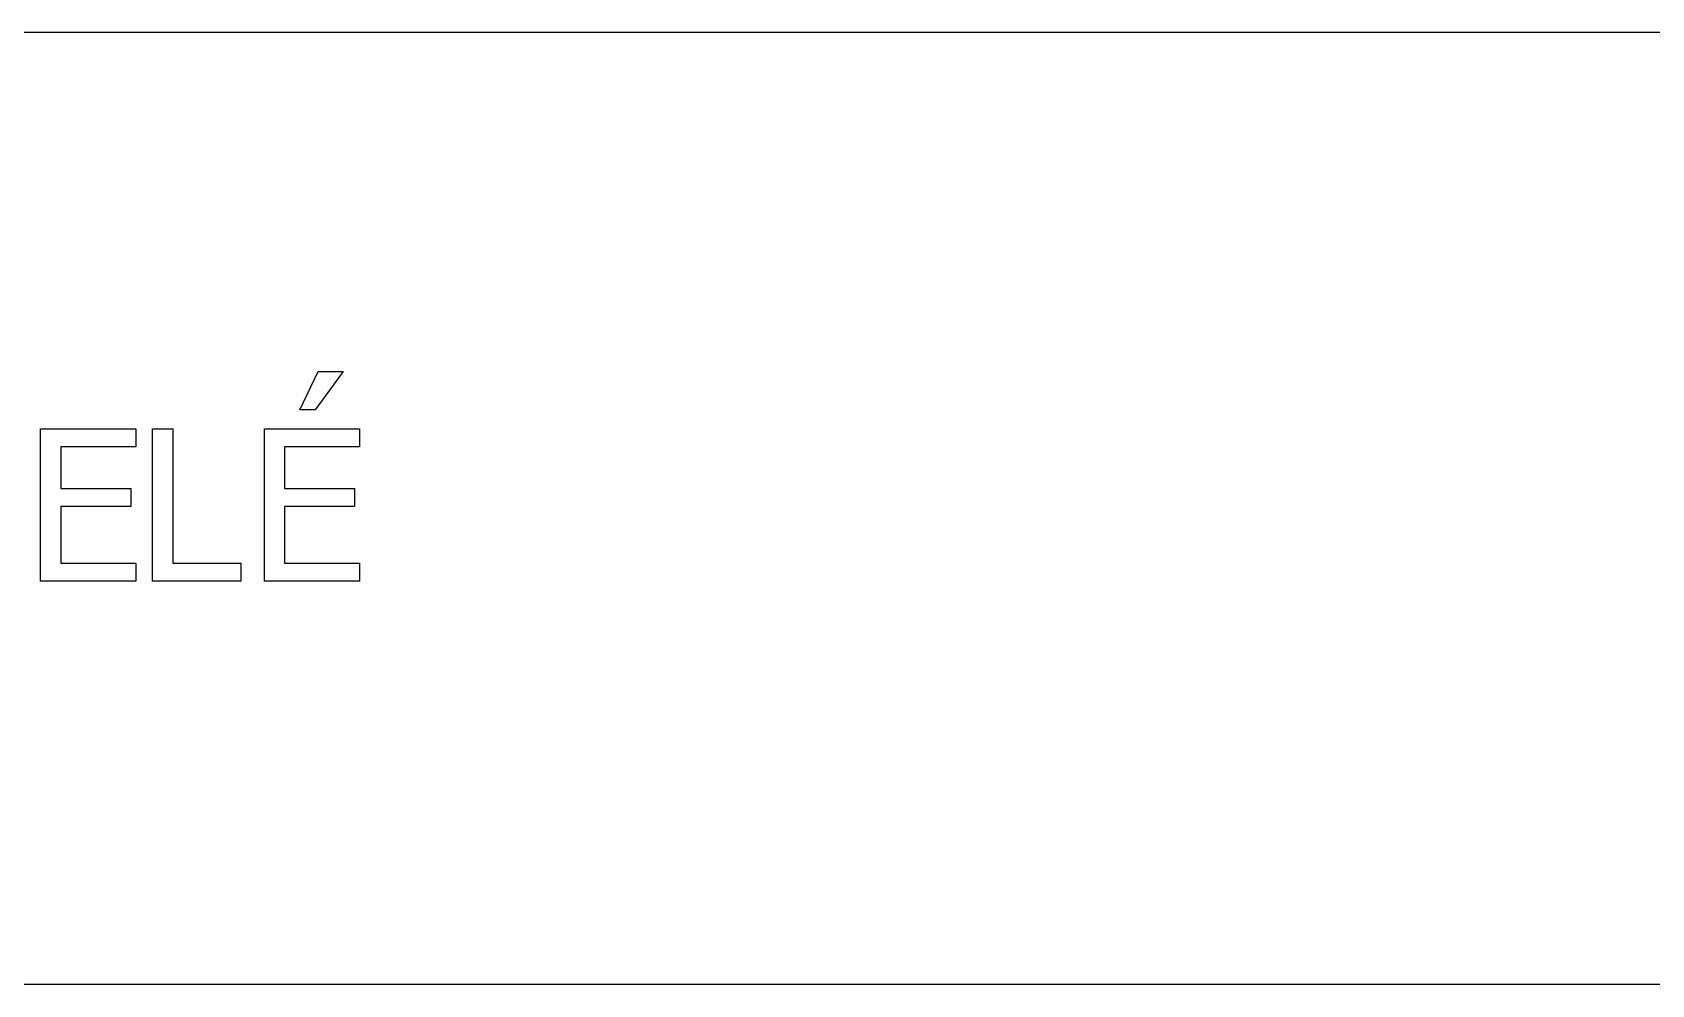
# Model space of a CAD drawing. Header units: millimetres. Extents: x 1974 to 2560, y 1429 to 1567.
# Drawn here: x 2483.826 to 2485.623, y 1518.227 to 1519.283 of the extents above; entities that cross this region are included whole.
import ezdxf

# ---------------------------------------------------------------- set-up
doc = ezdxf.new("R2010")
doc.units = ezdxf.units.MM
doc.layers.add('TEXTO', color=4, linetype='Continuous')

msp = doc.modelspace()

# ---------------------------------------------------------------- linework, layer by layer
at = {"layer": 'TEXTO', "color": 0}
for p, q in [((2507.7976, 1519.2826), (2478.9131, 1519.2826)), ((2484.1228, 1518.864), (2484.1431, 1518.9065)), ((2484.1706, 1518.9065), (2484.1397, 1518.864)), ((2484.1431, 1518.9065), (2484.1706, 1518.9065)), ((2484.1431, 1518.9065), (2484.1431, 1518.9065)), ((2484.1397, 1518.864), (2484.1228, 1518.864)), ((2483.835, 1518.6741), (2483.835, 1518.843)), ((2483.835, 1518.843), (2483.9406, 1518.843)), ((2483.9406, 1518.843), (2483.9406, 1518.823)), ((2483.9592, 1518.6741), (2483.9592, 1518.843)), ((2483.9592, 1518.843), (2483.9817, 1518.843)), ((2483.9817, 1518.843), (2483.9817, 1518.6941)), ((2484.0834, 1518.6741), (2484.0834, 1518.843)), ((2484.0834, 1518.843), (2484.1889, 1518.843)), ((2484.1889, 1518.843), (2484.1889, 1518.823)), ((2483.9406, 1518.823), (2483.8574, 1518.823)), ((2483.8574, 1518.823), (2483.8574, 1518.7767)), ((2484.1889, 1518.823), (2484.1058, 1518.823)), ((2484.1058, 1518.823), (2484.1058, 1518.7767)), ((2483.8574, 1518.7767), (2483.935, 1518.7767)), ((2483.935, 1518.7767), (2483.935, 1518.7567)), ((2484.1058, 1518.7767), (2484.1833, 1518.7767)), ((2484.1833, 1518.7767), (2484.1833, 1518.7567)), ((2483.935, 1518.7567), (2483.8574, 1518.7567)), ((2483.8574, 1518.7567), (2483.8574, 1518.6941)), ((2484.1833, 1518.7567), (2484.1058, 1518.7567)), ((2484.1058, 1518.7567), (2484.1058, 1518.6941)), ((2483.8574, 1518.6941), (2483.9406, 1518.6941)), ((2483.9406, 1518.6941), (2483.9406, 1518.6741)), ((2483.9817, 1518.6941), (2484.0571, 1518.6941)), ((2484.0571, 1518.6941), (2484.0571, 1518.6741)), ((2484.0571, 1518.6941), (2484.0571, 1518.6941)), ((2484.1058, 1518.6941), (2484.1889, 1518.6941)), ((2484.1889, 1518.6941), (2484.1889, 1518.6741)), ((2483.9406, 1518.6741), (2483.835, 1518.6741)), ((2483.9406, 1518.6741), (2483.9406, 1518.6741)), ((2484.0571, 1518.6741), (2483.9592, 1518.6741)), ((2484.1889, 1518.6741), (2484.0834, 1518.6741)), ((2484.1889, 1518.6741), (2484.1889, 1518.6741)), ((2507.7976, 1518.2266), (2478.9131, 1518.2266))]:
    msp.add_line(p, q, dxfattribs=at)

doc.saveas('drawing.dxf')
